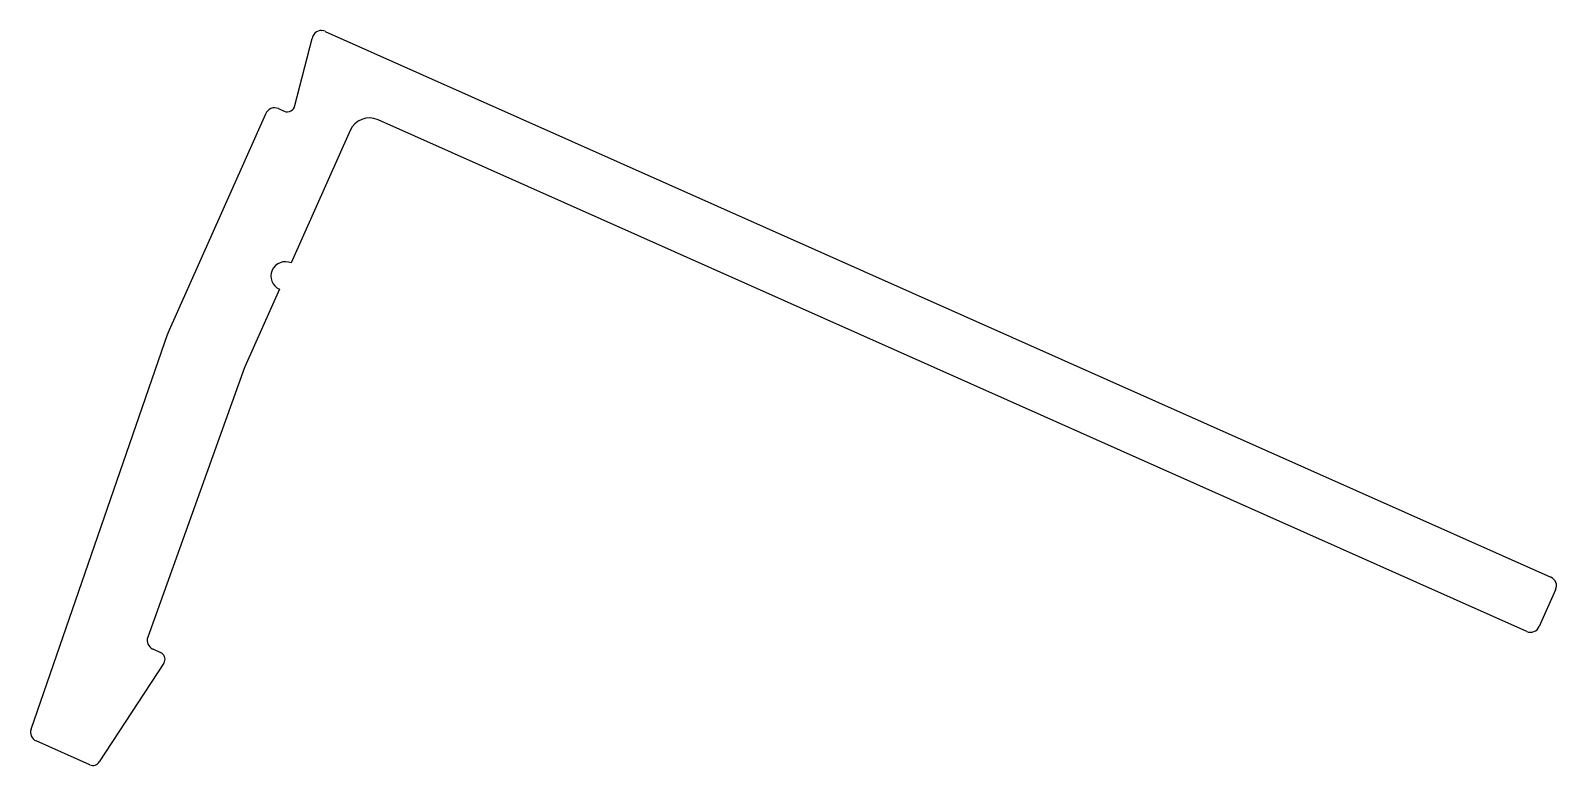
# Model space of a CAD drawing. Header units: inches. Extents: x -19.1 to 21.3, y -0.3 to 19.2.
import ezdxf

# ---------------------------------------------------------------- set-up
doc = ezdxf.new("R2010")
doc.units = ezdxf.units.IN
doc.header["$MEASUREMENT"] = 0
doc.layers.add('BEAD', color=152, linetype='Continuous')

msp = doc.modelspace()

# ---------------------------------------------------------------- linework, layer by layer
at = {"layer": 'BEAD', "color": 7, "linetype": 'Continuous'}
for p, q in [((-11.3, 19.174), (21.159, 4.723)), ((-12.105, 17.21), (-11.648, 18.985)), ((-15.456, 11.195), (-12.877, 16.986)), ((-12.541, 17.129), (-12.384, 17.059)), ((20.52, 3.288), (-9.901, 16.833)), ((-10.641, 16.549), (-12.202, 13.042)), ((-12.512, 12.346), (-13.427, 10.29)), ((-19.089, 0.703), (-15.464, 11.175)), ((-13.434, 10.273), (-15.999, 3.136)), ((21.285, 4.393), (20.85, 3.415)), ((-15.57, 2.445), (-17.283, -0.164)), ((-15.866, 2.823), (-15.661, 2.731)), ((-17.536, -0.243), (-18.956, 0.389))]:
    msp.add_line(p, q, dxfattribs=at)
for centre, radius, start, end in [((-11.401, 18.946), 0.25, 156, 171), ((-11.401, 18.946), 0.25, 66.0001, 156), ((-12.643, 16.9), 0.25, 66, 159.9295), ((-12.303, 17.242), 0.2, 246.0001, 351), ((-10.129, 16.32), 0.561, 66, 156), ((-12.357, 12.694), 0.381, 66, 246), ((-15.224, 11.092), 0.254, 156, 160.9024), ((-13.195, 10.187), 0.254, 156, 160.2329), ((21.057, 4.494), 0.25, 336, 66), ((20.622, 3.517), 0.25, 246, 336), ((-15.764, 3.051), 0.25, 160.2329, 246), ((-15.742, 2.548), 0.2, 340.9024, 66.0001), ((-15.742, 2.548), 0.2, 329.0001, 340.9024), ((-18.855, 0.618), 0.25, 159.9294, 246), ((-17.454, -0.061), 0.2, 246, 329)]:
    msp.add_arc(centre, radius, start, end, dxfattribs=at)

doc.saveas('drawing.dxf')
